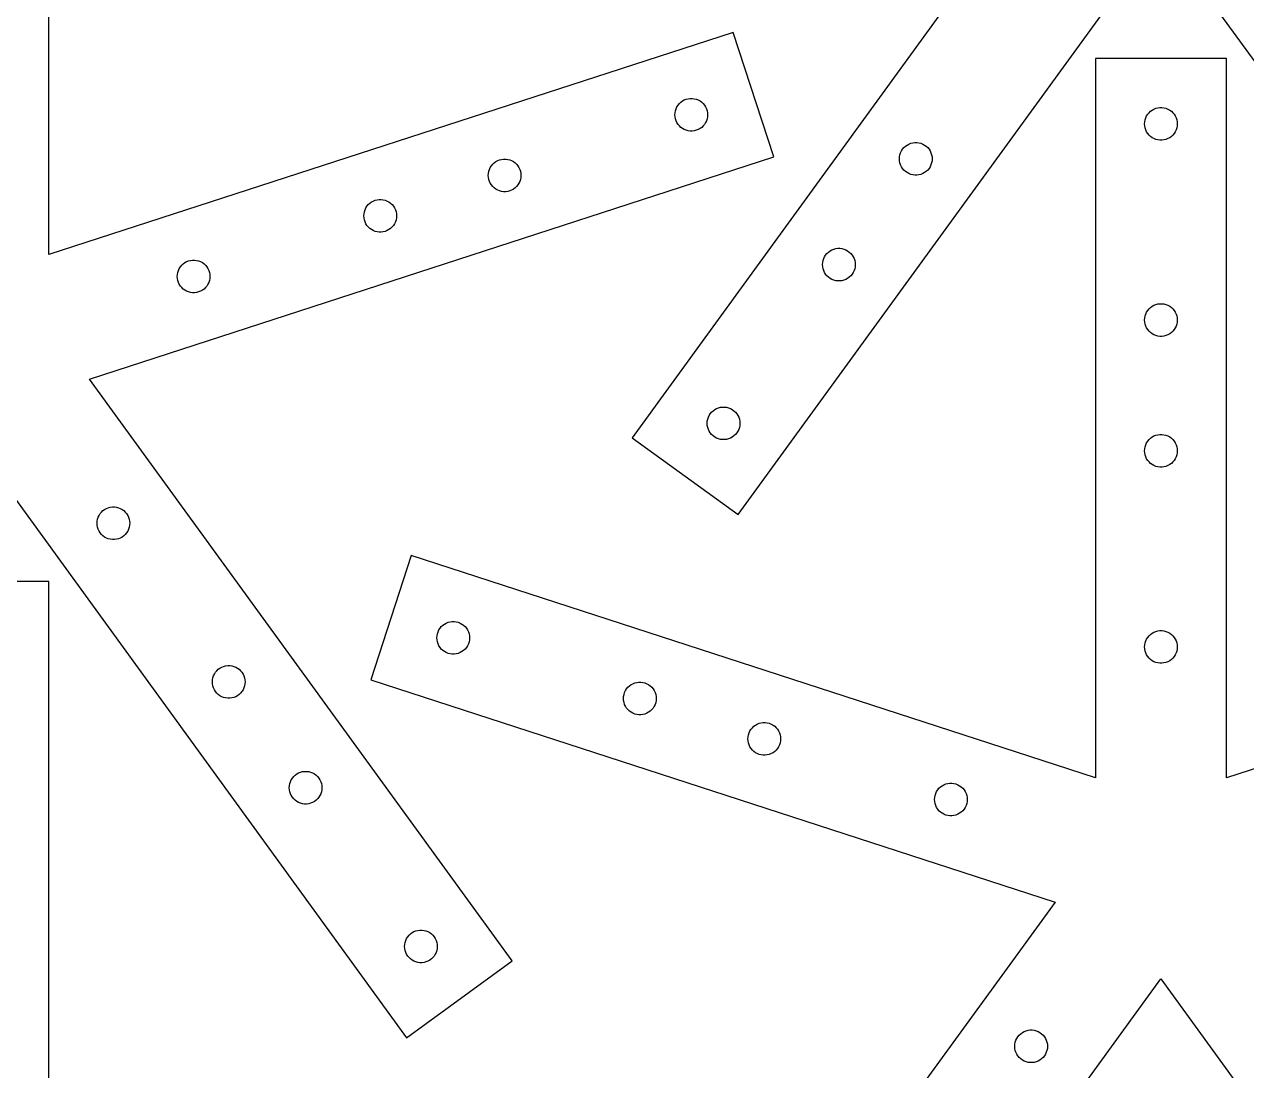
# Model space of a CAD drawing. Header units: metres. Extents: x 19 to 981, y 14 to 964.
# Drawn here: x 506.2 to 693.1, y 249 to 409 of the extents above; entities that cross this region are included whole.
import ezdxf

# ---------------------------------------------------------------- set-up
doc = ezdxf.new("R2010")
doc.units = ezdxf.units.M

msp = doc.modelspace()

# ---------------------------------------------------------------- linework, layer by layer
for p, q in [((510, 373.764), (510, 483.764)), ((663.82, 434.743), (599.163, 345.751)), ((615.344, 333.995), (680, 422.987)), ((680, 422.987), (744.656, 333.995)), ((614.616, 407.756), (510, 373.764)), ((620.797, 388.735), (614.616, 407.756)), ((690, 403.764), (670, 403.764)), ((670, 403.764), (670, 293.764)), ((690, 293.764), (690, 403.764)), ((605.871, 396.075), (606.005, 396.359)), ((606.005, 396.359), (606.173, 396.624)), ((606.173, 396.624), (606.373, 396.866)), ((606.373, 396.866), (606.602, 397.081)), ((606.602, 397.081), (606.856, 397.266)), ((606.856, 397.266), (607.131, 397.417)), ((607.131, 397.417), (607.423, 397.533)), ((607.423, 397.533), (607.727, 397.611)), ((607.727, 397.611), (608.039, 397.65)), ((608.039, 397.65), (608.353, 397.65)), ((608.353, 397.65), (608.664, 397.611)), ((608.664, 397.611), (608.968, 397.533)), ((608.968, 397.533), (609.26, 397.417)), ((609.26, 397.417), (609.535, 397.266)), ((609.535, 397.266), (609.789, 397.081)), ((609.789, 397.081), (610.018, 396.866)), ((610.018, 396.866), (610.218, 396.624)), ((610.218, 396.624), (610.387, 396.359)), ((610.387, 396.359), (610.52, 396.075)), ((678.936, 396.026), (679.227, 396.141)), ((679.227, 396.141), (679.532, 396.22)), ((679.532, 396.22), (679.843, 396.259)), ((679.843, 396.259), (680.157, 396.259)), ((680.157, 396.259), (680.468, 396.22)), ((680.468, 396.22), (680.773, 396.141)), ((680.773, 396.141), (681.064, 396.026)), ((605.696, 395.155), (605.716, 395.468)), ((605.716, 394.842), (605.696, 395.155)), ((605.716, 395.468), (605.774, 395.777)), ((605.774, 394.533), (605.716, 394.842)), ((605.774, 395.777), (605.871, 396.075)), ((605.871, 394.235), (605.774, 394.533)), ((606.005, 393.951), (605.871, 394.235)), ((610.52, 394.235), (610.387, 393.951)), ((610.52, 396.075), (610.617, 395.777)), ((610.617, 394.533), (610.52, 394.235)), ((610.617, 395.777), (610.676, 395.468)), ((610.676, 394.842), (610.617, 394.533)), ((610.676, 395.468), (610.696, 395.155)), ((610.696, 395.155), (610.676, 394.842)), ((677.52, 394.077), (677.579, 394.386)), ((677.579, 394.386), (677.676, 394.684)), ((677.676, 394.684), (677.809, 394.968)), ((677.809, 394.968), (677.977, 395.233)), ((677.977, 395.233), (678.178, 395.475)), ((678.178, 395.475), (678.406, 395.69)), ((678.406, 395.69), (678.66, 395.875)), ((678.66, 395.875), (678.936, 396.026)), ((681.064, 396.026), (681.34, 395.875)), ((681.34, 395.875), (681.594, 395.69)), ((681.594, 395.69), (681.822, 395.475)), ((681.822, 395.475), (682.023, 395.233)), ((682.023, 395.233), (682.191, 394.968)), ((682.191, 394.968), (682.324, 394.684)), ((682.324, 394.684), (682.421, 394.386)), ((682.421, 394.386), (682.48, 394.077)), ((606.173, 393.685), (606.005, 393.951)), ((606.373, 393.444), (606.173, 393.685)), ((606.602, 393.229), (606.373, 393.444)), ((606.856, 393.044), (606.602, 393.229)), ((607.131, 392.893), (606.856, 393.044)), ((607.423, 392.777), (607.131, 392.893)), ((607.727, 392.699), (607.423, 392.777)), ((608.039, 392.66), (607.727, 392.699)), ((608.353, 392.66), (608.039, 392.66)), ((608.664, 392.699), (608.353, 392.66)), ((608.968, 392.777), (608.664, 392.699)), ((609.26, 392.893), (608.968, 392.777)), ((609.535, 393.044), (609.26, 392.893)), ((609.789, 393.229), (609.535, 393.044)), ((610.018, 393.444), (609.789, 393.229)), ((610.218, 393.685), (610.018, 393.444)), ((610.387, 393.951), (610.218, 393.685)), ((677.5, 393.764), (677.52, 394.077)), ((677.52, 393.45), (677.5, 393.764)), ((677.579, 393.142), (677.52, 393.45)), ((677.676, 392.844), (677.579, 393.142)), ((677.809, 392.559), (677.676, 392.844)), ((677.977, 392.294), (677.809, 392.559)), ((682.191, 392.559), (682.023, 392.294)), ((682.324, 392.844), (682.191, 392.559)), ((682.421, 393.142), (682.324, 392.844)), ((682.48, 393.45), (682.421, 393.142)), ((682.48, 394.077), (682.5, 393.764)), ((682.5, 393.764), (682.48, 393.45)), ((640.927, 390.34), (641.181, 390.525)), ((641.181, 390.525), (641.456, 390.676)), ((641.456, 390.676), (641.748, 390.792)), ((641.748, 390.792), (642.052, 390.87)), ((642.052, 390.87), (642.364, 390.909)), ((642.364, 390.909), (642.678, 390.909)), ((642.678, 390.909), (642.989, 390.87)), ((642.989, 390.87), (643.293, 390.792)), ((643.293, 390.792), (643.585, 390.676)), ((643.585, 390.676), (643.86, 390.525)), ((643.86, 390.525), (644.114, 390.34)), ((678.178, 392.052), (677.977, 392.294)), ((678.406, 391.838), (678.178, 392.052)), ((678.66, 391.653), (678.406, 391.838)), ((678.936, 391.502), (678.66, 391.653)), ((679.227, 391.386), (678.936, 391.502)), ((679.532, 391.308), (679.227, 391.386)), ((679.843, 391.269), (679.532, 391.308)), ((680.157, 391.269), (679.843, 391.269)), ((680.468, 391.308), (680.157, 391.269)), ((680.773, 391.386), (680.468, 391.308)), ((681.064, 391.502), (680.773, 391.386)), ((681.34, 391.653), (681.064, 391.502)), ((681.594, 391.838), (681.34, 391.653)), ((681.822, 392.052), (681.594, 391.838)), ((682.023, 392.294), (681.822, 392.052)), ((516.18, 354.743), (620.797, 388.735)), ((640.021, 388.414), (640.04, 388.727)), ((640.04, 388.727), (640.099, 389.036)), ((640.099, 389.036), (640.196, 389.334)), ((640.196, 389.334), (640.33, 389.618)), ((640.33, 389.618), (640.498, 389.883)), ((640.498, 389.883), (640.698, 390.125)), ((640.698, 390.125), (640.927, 390.34)), ((644.114, 390.34), (644.343, 390.125)), ((644.343, 390.125), (644.543, 389.883)), ((644.543, 389.883), (644.711, 389.618)), ((644.711, 389.618), (644.845, 389.334)), ((644.845, 389.334), (644.942, 389.036)), ((644.942, 389.036), (645.001, 388.727)), ((645.001, 388.727), (645.021, 388.414)), ((577.243, 386.506), (577.34, 386.805)), ((577.34, 386.805), (577.473, 387.089)), ((577.473, 387.089), (577.642, 387.354)), ((577.642, 387.354), (577.842, 387.596)), ((577.842, 387.596), (578.071, 387.811)), ((578.071, 387.811), (578.325, 387.995)), ((578.325, 387.995), (578.6, 388.146)), ((578.6, 388.146), (578.892, 388.262)), ((578.892, 388.262), (579.196, 388.34)), ((579.196, 388.34), (579.507, 388.379)), ((579.507, 388.379), (579.821, 388.379)), ((579.821, 388.379), (580.133, 388.34)), ((580.133, 388.34), (580.437, 388.262)), ((580.437, 388.262), (580.729, 388.146)), ((580.729, 388.146), (581.004, 387.995)), ((581.004, 387.995), (581.258, 387.811)), ((581.258, 387.811), (581.487, 387.596)), ((581.487, 387.596), (581.687, 387.354)), ((581.687, 387.354), (581.855, 387.089)), ((581.855, 387.089), (581.989, 386.805)), ((581.989, 386.805), (582.086, 386.506)), ((640.04, 388.101), (640.021, 388.414)), ((640.099, 387.792), (640.04, 388.101)), ((640.196, 387.494), (640.099, 387.792)), ((640.33, 387.21), (640.196, 387.494)), ((640.498, 386.945), (640.33, 387.21)), ((640.698, 386.703), (640.498, 386.945)), ((644.543, 386.945), (644.343, 386.703)), ((644.711, 387.21), (644.543, 386.945)), ((644.845, 387.494), (644.711, 387.21)), ((644.942, 387.792), (644.845, 387.494)), ((645.001, 388.101), (644.942, 387.792)), ((645.021, 388.414), (645.001, 388.101)), ((577.164, 385.884), (577.184, 386.198)), ((577.184, 385.571), (577.164, 385.884)), ((577.184, 386.198), (577.243, 386.506)), ((577.243, 385.263), (577.184, 385.571)), ((577.34, 384.964), (577.243, 385.263)), ((577.473, 384.68), (577.34, 384.964)), ((581.989, 384.964), (581.855, 384.68)), ((582.086, 385.263), (581.989, 384.964)), ((582.086, 386.506), (582.144, 386.198)), ((582.144, 385.571), (582.086, 385.263)), ((582.144, 386.198), (582.164, 385.884)), ((582.164, 385.884), (582.144, 385.571)), ((640.927, 386.488), (640.698, 386.703)), ((641.181, 386.303), (640.927, 386.488)), ((641.456, 386.152), (641.181, 386.303)), ((641.748, 386.036), (641.456, 386.152)), ((642.052, 385.958), (641.748, 386.036)), ((642.364, 385.919), (642.052, 385.958)), ((642.678, 385.919), (642.364, 385.919)), ((642.989, 385.958), (642.678, 385.919)), ((643.293, 386.036), (642.989, 385.958)), ((643.585, 386.152), (643.293, 386.036)), ((643.86, 386.303), (643.585, 386.152)), ((644.114, 386.488), (643.86, 386.303)), ((644.343, 386.703), (644.114, 386.488)), ((577.642, 384.415), (577.473, 384.68)), ((577.842, 384.173), (577.642, 384.415)), ((578.071, 383.958), (577.842, 384.173)), ((578.325, 383.774), (578.071, 383.958)), ((578.6, 383.622), (578.325, 383.774)), ((578.892, 383.507), (578.6, 383.622)), ((579.196, 383.429), (578.892, 383.507)), ((579.507, 383.389), (579.196, 383.429)), ((579.821, 383.389), (579.507, 383.389)), ((580.133, 383.429), (579.821, 383.389)), ((580.437, 383.507), (580.133, 383.429)), ((580.729, 383.622), (580.437, 383.507)), ((581.004, 383.774), (580.729, 383.622)), ((581.258, 383.958), (581.004, 383.774)), ((581.487, 384.173), (581.258, 383.958)), ((581.687, 384.415), (581.487, 384.173)), ((581.855, 384.68), (581.687, 384.415)), ((558.452, 380.908), (558.62, 381.174)), ((558.62, 381.174), (558.821, 381.415)), ((558.821, 381.415), (559.049, 381.63)), ((559.049, 381.63), (559.303, 381.815)), ((559.303, 381.815), (559.579, 381.966)), ((559.579, 381.966), (559.87, 382.082)), ((559.87, 382.082), (560.175, 382.16)), ((560.175, 382.16), (560.486, 382.199)), ((560.486, 382.199), (560.8, 382.199)), ((560.8, 382.199), (561.111, 382.16)), ((561.111, 382.16), (561.416, 382.082)), ((561.416, 382.082), (561.707, 381.966)), ((561.707, 381.966), (561.983, 381.815)), ((561.983, 381.815), (562.237, 381.63)), ((562.237, 381.63), (562.465, 381.415)), ((562.465, 381.415), (562.666, 381.174)), ((562.666, 381.174), (562.834, 380.908)), ((558.143, 379.704), (558.163, 380.017)), ((558.163, 379.391), (558.143, 379.704)), ((558.163, 380.017), (558.222, 380.326)), ((558.222, 379.082), (558.163, 379.391)), ((558.222, 380.326), (558.319, 380.624)), ((558.319, 380.624), (558.452, 380.908)), ((562.834, 380.908), (562.967, 380.624)), ((562.967, 380.624), (563.064, 380.326)), ((563.064, 380.326), (563.123, 380.017)), ((563.123, 379.391), (563.064, 379.082)), ((563.123, 380.017), (563.143, 379.704)), ((563.143, 379.704), (563.123, 379.391)), ((558.319, 378.784), (558.222, 379.082)), ((558.452, 378.5), (558.319, 378.784)), ((558.62, 378.235), (558.452, 378.5)), ((558.821, 377.993), (558.62, 378.235)), ((559.049, 377.778), (558.821, 377.993)), ((559.303, 377.593), (559.049, 377.778)), ((559.579, 377.442), (559.303, 377.593)), ((559.87, 377.326), (559.579, 377.442)), ((561.707, 377.442), (561.416, 377.326)), ((561.983, 377.593), (561.707, 377.442)), ((562.237, 377.778), (561.983, 377.593)), ((562.465, 377.993), (562.237, 377.778)), ((562.666, 378.235), (562.465, 377.993)), ((562.834, 378.5), (562.666, 378.235)), ((562.967, 378.784), (562.834, 378.5)), ((563.064, 379.082), (562.967, 378.784)), ((560.175, 377.248), (559.87, 377.326)), ((560.486, 377.209), (560.175, 377.248)), ((560.8, 377.209), (560.486, 377.209)), ((561.111, 377.248), (560.8, 377.209)), ((561.416, 377.326), (561.111, 377.248)), ((628.574, 373.438), (628.742, 373.703)), ((628.742, 373.703), (628.942, 373.945)), ((628.942, 373.945), (629.171, 374.16)), ((629.171, 374.16), (629.425, 374.344)), ((629.425, 374.344), (629.7, 374.496)), ((629.7, 374.496), (629.992, 374.611)), ((629.992, 374.611), (630.296, 374.689)), ((630.296, 374.689), (630.608, 374.729)), ((630.608, 374.729), (630.922, 374.729)), ((630.922, 374.729), (631.233, 374.689)), ((631.233, 374.689), (631.537, 374.611)), ((631.537, 374.611), (631.829, 374.496)), ((631.829, 374.496), (632.104, 374.344)), ((632.104, 374.344), (632.358, 374.16)), ((632.358, 374.16), (632.587, 373.945)), ((632.587, 373.945), (632.787, 373.703)), ((632.787, 373.703), (632.956, 373.438)), ((529.921, 371.638), (530.089, 371.903)), ((530.089, 371.903), (530.289, 372.145)), ((530.289, 372.145), (530.518, 372.36)), ((530.518, 372.36), (530.772, 372.544)), ((530.772, 372.544), (531.047, 372.696)), ((531.047, 372.696), (531.339, 372.811)), ((531.339, 372.811), (531.643, 372.889)), ((531.643, 372.889), (531.954, 372.929)), ((531.954, 372.929), (532.268, 372.929)), ((532.268, 372.929), (532.58, 372.889)), ((532.58, 372.889), (532.884, 372.811)), ((532.884, 372.811), (533.176, 372.696)), ((533.176, 372.696), (533.451, 372.544)), ((533.451, 372.544), (533.705, 372.36)), ((533.705, 372.36), (533.934, 372.145)), ((533.934, 372.145), (534.134, 371.903)), ((534.134, 371.903), (534.302, 371.638)), ((628.265, 372.234), (628.285, 372.547)), ((628.285, 371.92), (628.265, 372.234)), ((628.285, 372.547), (628.343, 372.855)), ((628.343, 371.612), (628.285, 371.92)), ((628.343, 372.855), (628.44, 373.154)), ((628.44, 373.154), (628.574, 373.438)), ((632.956, 373.438), (633.089, 373.154)), ((633.089, 373.154), (633.186, 372.855)), ((633.186, 372.855), (633.245, 372.547)), ((633.245, 371.92), (633.186, 371.612)), ((633.245, 372.547), (633.265, 372.234)), ((633.265, 372.234), (633.245, 371.92)), ((529.611, 370.434), (529.631, 370.747)), ((529.631, 370.12), (529.611, 370.434)), ((529.631, 370.747), (529.69, 371.055)), ((529.69, 369.812), (529.631, 370.12)), ((529.69, 371.055), (529.787, 371.354)), ((529.787, 371.354), (529.921, 371.638)), ((534.302, 371.638), (534.436, 371.354)), ((534.436, 371.354), (534.533, 371.055)), ((534.533, 371.055), (534.592, 370.747)), ((534.592, 370.12), (534.533, 369.812)), ((534.592, 370.747), (534.611, 370.434)), ((534.611, 370.434), (534.592, 370.12)), ((628.44, 371.313), (628.343, 371.612)), ((628.574, 371.029), (628.44, 371.313)), ((628.742, 370.764), (628.574, 371.029)), ((628.942, 370.522), (628.742, 370.764)), ((629.171, 370.307), (628.942, 370.522)), ((629.425, 370.123), (629.171, 370.307)), ((629.7, 369.972), (629.425, 370.123)), ((629.992, 369.856), (629.7, 369.972)), ((631.829, 369.972), (631.537, 369.856)), ((632.104, 370.123), (631.829, 369.972)), ((632.358, 370.307), (632.104, 370.123)), ((632.587, 370.522), (632.358, 370.307)), ((632.787, 370.764), (632.587, 370.522)), ((632.956, 371.029), (632.787, 370.764)), ((633.089, 371.313), (632.956, 371.029)), ((633.186, 371.612), (633.089, 371.313)), ((529.787, 369.513), (529.69, 369.812)), ((529.921, 369.229), (529.787, 369.513)), ((530.089, 368.964), (529.921, 369.229)), ((530.289, 368.722), (530.089, 368.964)), ((530.518, 368.507), (530.289, 368.722)), ((530.772, 368.323), (530.518, 368.507)), ((531.047, 368.172), (530.772, 368.323)), ((531.339, 368.056), (531.047, 368.172)), ((533.176, 368.172), (532.884, 368.056)), ((533.451, 368.323), (533.176, 368.172)), ((533.705, 368.507), (533.451, 368.323)), ((533.934, 368.722), (533.705, 368.507)), ((534.134, 368.964), (533.934, 368.722)), ((534.302, 369.229), (534.134, 368.964)), ((534.436, 369.513), (534.302, 369.229)), ((534.533, 369.812), (534.436, 369.513)), ((630.296, 369.778), (629.992, 369.856)), ((630.608, 369.739), (630.296, 369.778)), ((630.922, 369.739), (630.608, 369.739)), ((631.233, 369.778), (630.922, 369.739)), ((631.537, 369.856), (631.233, 369.778)), ((531.643, 367.978), (531.339, 368.056)), ((531.954, 367.939), (531.643, 367.978)), ((532.268, 367.939), (531.954, 367.939)), ((532.58, 367.978), (532.268, 367.939)), ((532.884, 368.056), (532.58, 367.978)), ((679.227, 366.141), (679.532, 366.22)), ((679.532, 366.22), (679.843, 366.259)), ((679.843, 366.259), (680.157, 366.259)), ((680.157, 366.259), (680.468, 366.22)), ((680.468, 366.22), (680.773, 366.141)), ((677.52, 364.077), (677.579, 364.386)), ((677.579, 364.386), (677.676, 364.684)), ((677.676, 364.684), (677.809, 364.968)), ((677.809, 364.968), (677.977, 365.233)), ((677.977, 365.233), (678.178, 365.475)), ((678.178, 365.475), (678.406, 365.69)), ((678.406, 365.69), (678.66, 365.875)), ((678.66, 365.875), (678.936, 366.026)), ((678.936, 366.026), (679.227, 366.141)), ((680.773, 366.141), (681.064, 366.026)), ((681.064, 366.026), (681.34, 365.875)), ((681.34, 365.875), (681.594, 365.69)), ((681.594, 365.69), (681.822, 365.475)), ((681.822, 365.475), (682.023, 365.233)), ((682.023, 365.233), (682.191, 364.968)), ((682.191, 364.968), (682.324, 364.684)), ((682.324, 364.684), (682.421, 364.386)), ((682.421, 364.386), (682.48, 364.077)), ((677.5, 363.764), (677.52, 364.077)), ((677.52, 363.45), (677.5, 363.764)), ((677.579, 363.142), (677.52, 363.45)), ((677.676, 362.844), (677.579, 363.142)), ((677.809, 362.559), (677.676, 362.844)), ((677.977, 362.294), (677.809, 362.559)), ((682.191, 362.559), (682.023, 362.294)), ((682.324, 362.844), (682.191, 362.559)), ((682.421, 363.142), (682.324, 362.844)), ((682.48, 363.45), (682.421, 363.142)), ((682.48, 364.077), (682.5, 363.764)), ((682.5, 363.764), (682.48, 363.45)), ((678.178, 362.052), (677.977, 362.294)), ((678.406, 361.838), (678.178, 362.052)), ((678.66, 361.653), (678.406, 361.838)), ((678.936, 361.502), (678.66, 361.653)), ((679.227, 361.386), (678.936, 361.502)), ((679.532, 361.308), (679.227, 361.386)), ((679.843, 361.269), (679.532, 361.308)), ((680.157, 361.269), (679.843, 361.269)), ((680.468, 361.308), (680.157, 361.269)), ((680.773, 361.386), (680.468, 361.308)), ((681.064, 361.502), (680.773, 361.386)), ((681.34, 361.653), (681.064, 361.502)), ((681.594, 361.838), (681.34, 361.653)), ((681.822, 362.052), (681.594, 361.838)), ((682.023, 362.294), (681.822, 362.052)), ((580.837, 265.751), (516.18, 354.743)), ((610.941, 349.168), (611.109, 349.433)), ((611.109, 349.433), (611.309, 349.675)), ((611.309, 349.675), (611.538, 349.889)), ((611.538, 349.889), (611.792, 350.074)), ((611.792, 350.074), (612.067, 350.225)), ((612.067, 350.225), (612.359, 350.341)), ((612.359, 350.341), (612.663, 350.419)), ((612.663, 350.419), (612.974, 350.458)), ((612.974, 350.458), (613.288, 350.458)), ((613.288, 350.458), (613.6, 350.419)), ((613.6, 350.419), (613.904, 350.341)), ((613.904, 350.341), (614.196, 350.225)), ((614.196, 350.225), (614.471, 350.074)), ((614.471, 350.074), (614.725, 349.889)), ((614.725, 349.889), (614.954, 349.675)), ((614.954, 349.675), (615.154, 349.433)), ((615.154, 349.433), (615.322, 349.168)), ((610.631, 347.963), (610.651, 348.276)), ((610.651, 347.65), (610.631, 347.963)), ((610.651, 348.276), (610.71, 348.585)), ((610.71, 347.341), (610.651, 347.65)), ((610.71, 348.585), (610.807, 348.883)), ((610.807, 348.883), (610.941, 349.168)), ((615.322, 349.168), (615.456, 348.883)), ((615.456, 348.883), (615.553, 348.585)), ((615.553, 348.585), (615.612, 348.276)), ((615.612, 347.65), (615.553, 347.341)), ((615.612, 348.276), (615.631, 347.963)), ((615.631, 347.963), (615.612, 347.65)), ((599.163, 345.751), (615.344, 333.995)), ((610.807, 347.043), (610.71, 347.341)), ((610.941, 346.759), (610.807, 347.043)), ((611.109, 346.494), (610.941, 346.759)), ((611.309, 346.252), (611.109, 346.494)), ((611.538, 346.037), (611.309, 346.252)), ((611.792, 345.852), (611.538, 346.037)), ((612.067, 345.701), (611.792, 345.852)), ((612.359, 345.586), (612.067, 345.701)), ((614.196, 345.701), (613.904, 345.586)), ((614.471, 345.852), (614.196, 345.701)), ((614.725, 346.037), (614.471, 345.852)), ((614.954, 346.252), (614.725, 346.037)), ((615.154, 346.494), (614.954, 346.252)), ((615.322, 346.759), (615.154, 346.494)), ((615.456, 347.043), (615.322, 346.759)), ((615.553, 347.341), (615.456, 347.043)), ((678.178, 345.475), (678.406, 345.69)), ((678.406, 345.69), (678.66, 345.875)), ((678.66, 345.875), (678.936, 346.026)), ((678.936, 346.026), (679.227, 346.141)), ((679.227, 346.141), (679.532, 346.22)), ((679.532, 346.22), (679.843, 346.259)), ((679.843, 346.259), (680.157, 346.259)), ((680.157, 346.259), (680.468, 346.22)), ((680.468, 346.22), (680.773, 346.141)), ((680.773, 346.141), (681.064, 346.026)), ((681.064, 346.026), (681.34, 345.875)), ((681.34, 345.875), (681.594, 345.69)), ((681.594, 345.69), (681.822, 345.475)), ((612.663, 345.507), (612.359, 345.586)), ((612.974, 345.468), (612.663, 345.507)), ((613.288, 345.468), (612.974, 345.468)), ((613.6, 345.507), (613.288, 345.468)), ((613.904, 345.586), (613.6, 345.507)), ((677.5, 343.764), (677.52, 344.077)), ((677.52, 344.077), (677.579, 344.386)), ((677.579, 344.386), (677.676, 344.684)), ((677.676, 344.684), (677.809, 344.968)), ((677.809, 344.968), (677.977, 345.233)), ((677.977, 345.233), (678.178, 345.475)), ((681.822, 345.475), (682.023, 345.233)), ((682.023, 345.233), (682.191, 344.968)), ((682.191, 344.968), (682.324, 344.684)), ((682.324, 344.684), (682.421, 344.386)), ((682.421, 344.386), (682.48, 344.077)), ((682.48, 344.077), (682.5, 343.764)), ((500, 342.987), (564.656, 253.995)), ((677.52, 343.45), (677.5, 343.764)), ((677.579, 343.142), (677.52, 343.45)), ((677.676, 342.844), (677.579, 343.142)), ((677.809, 342.559), (677.676, 342.844)), ((677.977, 342.294), (677.809, 342.559)), ((678.178, 342.052), (677.977, 342.294)), ((678.406, 341.838), (678.178, 342.052)), ((681.822, 342.052), (681.594, 341.838)), ((682.023, 342.294), (681.822, 342.052)), ((682.191, 342.559), (682.023, 342.294)), ((682.324, 342.844), (682.191, 342.559)), ((682.421, 343.142), (682.324, 342.844)), ((682.48, 343.45), (682.421, 343.142)), ((682.5, 343.764), (682.48, 343.45)), ((678.66, 341.653), (678.406, 341.838)), ((678.936, 341.502), (678.66, 341.653)), ((679.227, 341.386), (678.936, 341.502)), ((679.532, 341.308), (679.227, 341.386)), ((679.843, 341.269), (679.532, 341.308)), ((680.157, 341.269), (679.843, 341.269)), ((680.468, 341.308), (680.157, 341.269)), ((680.773, 341.386), (680.468, 341.308)), ((681.064, 341.502), (680.773, 341.386)), ((681.34, 341.653), (681.064, 341.502)), ((681.594, 341.838), (681.34, 341.653)), ((518.023, 334.396), (518.252, 334.611)), ((518.252, 334.611), (518.506, 334.795)), ((518.506, 334.795), (518.781, 334.947)), ((518.781, 334.947), (519.073, 335.062)), ((519.073, 335.062), (519.377, 335.14)), ((519.377, 335.14), (519.689, 335.18)), ((519.689, 335.18), (520.003, 335.18)), ((520.003, 335.18), (520.314, 335.14)), ((520.314, 335.14), (520.618, 335.062)), ((520.618, 335.062), (520.91, 334.947)), ((520.91, 334.947), (521.185, 334.795)), ((521.185, 334.795), (521.439, 334.611)), ((521.439, 334.611), (521.668, 334.396)), ((517.346, 332.685), (517.366, 332.998)), ((517.366, 332.371), (517.346, 332.685)), ((517.366, 332.998), (517.424, 333.306)), ((517.424, 333.306), (517.521, 333.605)), ((517.521, 333.605), (517.655, 333.889)), ((517.655, 333.889), (517.823, 334.154)), ((517.823, 334.154), (518.023, 334.396)), ((521.668, 334.396), (521.868, 334.154)), ((521.868, 334.154), (522.037, 333.889)), ((522.037, 333.889), (522.17, 333.605)), ((522.17, 333.605), (522.267, 333.306)), ((522.267, 333.306), (522.326, 332.998)), ((522.326, 332.998), (522.346, 332.685)), ((522.346, 332.685), (522.326, 332.371)), ((517.424, 332.063), (517.366, 332.371)), ((517.521, 331.764), (517.424, 332.063)), ((517.655, 331.48), (517.521, 331.764)), ((517.823, 331.215), (517.655, 331.48)), ((518.023, 330.973), (517.823, 331.215)), ((518.252, 330.758), (518.023, 330.973)), ((518.506, 330.574), (518.252, 330.758)), ((521.439, 330.758), (521.185, 330.574)), ((521.668, 330.973), (521.439, 330.758)), ((521.868, 331.215), (521.668, 330.973)), ((522.037, 331.48), (521.868, 331.215)), ((522.17, 331.764), (522.037, 331.48)), ((522.267, 332.063), (522.17, 331.764)), ((522.326, 332.371), (522.267, 332.063)), ((518.781, 330.422), (518.506, 330.574)), ((519.073, 330.307), (518.781, 330.422)), ((519.377, 330.229), (519.073, 330.307)), ((519.689, 330.189), (519.377, 330.229)), ((520.003, 330.189), (519.689, 330.189)), ((520.314, 330.229), (520.003, 330.189)), ((520.618, 330.307), (520.314, 330.229)), ((520.91, 330.422), (520.618, 330.307)), ((521.185, 330.574), (520.91, 330.422)), ((565.384, 327.756), (559.203, 308.735)), ((670, 293.764), (565.384, 327.756)), ((794.616, 327.756), (690, 293.764)), ((510, 323.764), (490, 323.764)), ((510, 213.764), (510, 323.764)), ((571.336, 317.611), (571.647, 317.65)), ((571.647, 317.65), (571.961, 317.65)), ((571.961, 317.65), (572.273, 317.611)), ((569.324, 315.468), (569.383, 315.777)), ((569.383, 315.777), (569.48, 316.075)), ((569.48, 316.075), (569.613, 316.359)), ((569.613, 316.359), (569.782, 316.624)), ((569.782, 316.624), (569.982, 316.866)), ((569.982, 316.866), (570.211, 317.081)), ((570.211, 317.081), (570.465, 317.266)), ((570.465, 317.266), (570.74, 317.417)), ((570.74, 317.417), (571.032, 317.533)), ((571.032, 317.533), (571.336, 317.611)), ((572.273, 317.611), (572.577, 317.533)), ((572.577, 317.533), (572.869, 317.417)), ((572.869, 317.417), (573.144, 317.266)), ((573.144, 317.266), (573.398, 317.081)), ((573.398, 317.081), (573.627, 316.866)), ((573.627, 316.866), (573.827, 316.624)), ((573.827, 316.624), (573.995, 316.359)), ((573.995, 316.359), (574.129, 316.075)), ((574.129, 316.075), (574.226, 315.777)), ((574.226, 315.777), (574.284, 315.468)), ((678.406, 315.69), (678.66, 315.875)), ((678.66, 315.875), (678.936, 316.026)), ((678.936, 316.026), (679.227, 316.141)), ((679.227, 316.141), (679.532, 316.22)), ((679.532, 316.22), (679.843, 316.259)), ((679.843, 316.259), (680.157, 316.259)), ((680.157, 316.259), (680.468, 316.22)), ((680.468, 316.22), (680.773, 316.141)), ((680.773, 316.141), (681.064, 316.026)), ((681.064, 316.026), (681.34, 315.875)), ((681.34, 315.875), (681.594, 315.69)), ((569.304, 315.155), (569.324, 315.468)), ((569.324, 314.842), (569.304, 315.155)), ((569.383, 314.533), (569.324, 314.842)), ((569.48, 314.235), (569.383, 314.533)), ((569.613, 313.951), (569.48, 314.235)), ((569.782, 313.685), (569.613, 313.951)), ((573.995, 313.951), (573.827, 313.685)), ((574.129, 314.235), (573.995, 313.951)), ((574.226, 314.533), (574.129, 314.235)), ((574.284, 314.842), (574.226, 314.533)), ((574.284, 315.468), (574.304, 315.155)), ((574.304, 315.155), (574.284, 314.842)), ((677.5, 313.764), (677.52, 314.077)), ((677.52, 314.077), (677.579, 314.386)), ((677.579, 314.386), (677.676, 314.684)), ((677.676, 314.684), (677.809, 314.968)), ((677.809, 314.968), (677.977, 315.233)), ((677.977, 315.233), (678.178, 315.475)), ((678.178, 315.475), (678.406, 315.69)), ((681.594, 315.69), (681.822, 315.475)), ((681.822, 315.475), (682.023, 315.233)), ((682.023, 315.233), (682.191, 314.968)), ((682.191, 314.968), (682.324, 314.684)), ((682.324, 314.684), (682.421, 314.386)), ((682.421, 314.386), (682.48, 314.077)), ((682.48, 314.077), (682.5, 313.764)), ((569.982, 313.444), (569.782, 313.685)), ((570.211, 313.229), (569.982, 313.444)), ((570.465, 313.044), (570.211, 313.229)), ((570.74, 312.893), (570.465, 313.044)), ((571.032, 312.777), (570.74, 312.893)), ((571.336, 312.699), (571.032, 312.777)), ((571.647, 312.66), (571.336, 312.699)), ((571.961, 312.66), (571.647, 312.66)), ((572.273, 312.699), (571.961, 312.66)), ((572.577, 312.777), (572.273, 312.699)), ((572.869, 312.893), (572.577, 312.777)), ((573.144, 313.044), (572.869, 312.893)), ((573.398, 313.229), (573.144, 313.044)), ((573.627, 313.444), (573.398, 313.229)), ((573.827, 313.685), (573.627, 313.444)), ((677.52, 313.45), (677.5, 313.764)), ((677.579, 313.142), (677.52, 313.45)), ((677.676, 312.844), (677.579, 313.142)), ((677.809, 312.559), (677.676, 312.844)), ((677.977, 312.294), (677.809, 312.559)), ((678.178, 312.052), (677.977, 312.294)), ((678.406, 311.838), (678.178, 312.052)), ((681.822, 312.052), (681.594, 311.838)), ((682.023, 312.294), (681.822, 312.052)), ((682.191, 312.559), (682.023, 312.294)), ((682.324, 312.844), (682.191, 312.559)), ((682.421, 313.142), (682.324, 312.844)), ((682.48, 313.45), (682.421, 313.142)), ((682.5, 313.764), (682.48, 313.45)), ((535.657, 310.125), (535.886, 310.34)), ((535.886, 310.34), (536.14, 310.525)), ((536.14, 310.525), (536.415, 310.676)), ((536.415, 310.676), (536.707, 310.792)), ((536.707, 310.792), (537.011, 310.87)), ((537.011, 310.87), (537.322, 310.909)), ((537.322, 310.909), (537.636, 310.909)), ((537.636, 310.909), (537.948, 310.87)), ((537.948, 310.87), (538.252, 310.792)), ((538.252, 310.792), (538.544, 310.676)), ((538.544, 310.676), (538.819, 310.525)), ((538.819, 310.525), (539.073, 310.34)), ((539.073, 310.34), (539.302, 310.125)), ((678.66, 311.653), (678.406, 311.838)), ((678.936, 311.502), (678.66, 311.653)), ((679.227, 311.386), (678.936, 311.502)), ((679.532, 311.308), (679.227, 311.386)), ((679.843, 311.269), (679.532, 311.308)), ((680.157, 311.269), (679.843, 311.269)), ((680.468, 311.308), (680.157, 311.269)), ((680.773, 311.386), (680.468, 311.308)), ((681.064, 311.502), (680.773, 311.386)), ((681.34, 311.653), (681.064, 311.502)), ((681.594, 311.838), (681.34, 311.653)), ((534.979, 308.414), (534.999, 308.727)), ((534.999, 308.101), (534.979, 308.414)), ((534.999, 308.727), (535.058, 309.036)), ((535.058, 309.036), (535.155, 309.334)), ((535.155, 309.334), (535.289, 309.618)), ((535.289, 309.618), (535.457, 309.883)), ((535.457, 309.883), (535.657, 310.125)), ((539.302, 310.125), (539.502, 309.883)), ((539.502, 309.883), (539.67, 309.618)), ((539.67, 309.618), (539.804, 309.334)), ((539.804, 309.334), (539.901, 309.036)), ((539.901, 309.036), (539.96, 308.727)), ((539.96, 308.727), (539.979, 308.414)), ((539.979, 308.414), (539.96, 308.101)), ((559.203, 308.735), (663.82, 274.743)), ((599.563, 308.262), (599.867, 308.34)), ((599.867, 308.34), (600.179, 308.379)), ((600.179, 308.379), (600.493, 308.379)), ((600.493, 308.379), (600.804, 308.34)), ((600.804, 308.34), (601.108, 308.262)), ((535.058, 307.792), (534.999, 308.101)), ((535.155, 307.494), (535.058, 307.792)), ((535.289, 307.21), (535.155, 307.494)), ((535.457, 306.945), (535.289, 307.21)), ((535.657, 306.703), (535.457, 306.945)), ((535.886, 306.488), (535.657, 306.703)), ((536.14, 306.303), (535.886, 306.488)), ((539.073, 306.488), (538.819, 306.303)), ((539.302, 306.703), (539.073, 306.488)), ((539.502, 306.945), (539.302, 306.703)), ((539.67, 307.21), (539.502, 306.945)), ((539.804, 307.494), (539.67, 307.21)), ((539.901, 307.792), (539.804, 307.494)), ((539.96, 308.101), (539.901, 307.792)), ((597.856, 306.198), (597.914, 306.506)), ((597.914, 306.506), (598.011, 306.805)), ((598.011, 306.805), (598.145, 307.089)), ((598.145, 307.089), (598.313, 307.354)), ((598.313, 307.354), (598.513, 307.596)), ((598.513, 307.596), (598.742, 307.811)), ((598.742, 307.811), (598.996, 307.995)), ((598.996, 307.995), (599.271, 308.146)), ((599.271, 308.146), (599.563, 308.262)), ((601.108, 308.262), (601.4, 308.146)), ((601.4, 308.146), (601.675, 307.995)), ((601.675, 307.995), (601.929, 307.811)), ((601.929, 307.811), (602.158, 307.596)), ((602.158, 307.596), (602.358, 307.354)), ((602.358, 307.354), (602.527, 307.089)), ((602.527, 307.089), (602.66, 306.805)), ((602.66, 306.805), (602.757, 306.506)), ((602.757, 306.506), (602.816, 306.198)), ((536.415, 306.152), (536.14, 306.303)), ((536.707, 306.036), (536.415, 306.152)), ((537.011, 305.958), (536.707, 306.036)), ((537.322, 305.919), (537.011, 305.958)), ((537.636, 305.919), (537.322, 305.919)), ((537.948, 305.958), (537.636, 305.919)), ((538.252, 306.036), (537.948, 305.958)), ((538.544, 306.152), (538.252, 306.036)), ((538.819, 306.303), (538.544, 306.152)), ((597.836, 305.884), (597.856, 306.198)), ((597.856, 305.571), (597.836, 305.884)), ((597.914, 305.263), (597.856, 305.571)), ((598.011, 304.964), (597.914, 305.263)), ((598.145, 304.68), (598.011, 304.964)), ((598.313, 304.415), (598.145, 304.68)), ((602.527, 304.68), (602.358, 304.415)), ((602.66, 304.964), (602.527, 304.68)), ((602.757, 305.263), (602.66, 304.964)), ((602.816, 305.571), (602.757, 305.263)), ((602.816, 306.198), (602.836, 305.884)), ((602.836, 305.884), (602.816, 305.571)), ((598.513, 304.173), (598.313, 304.415)), ((598.742, 303.958), (598.513, 304.173)), ((598.996, 303.774), (598.742, 303.958)), ((599.271, 303.622), (598.996, 303.774)), ((599.563, 303.507), (599.271, 303.622)), ((599.867, 303.429), (599.563, 303.507)), ((600.179, 303.389), (599.867, 303.429)), ((600.493, 303.389), (600.179, 303.389)), ((600.804, 303.429), (600.493, 303.389)), ((601.108, 303.507), (600.804, 303.429)), ((601.4, 303.622), (601.108, 303.507)), ((601.675, 303.774), (601.4, 303.622)), ((601.929, 303.958), (601.675, 303.774)), ((602.158, 304.173), (601.929, 303.958)), ((602.358, 304.415), (602.158, 304.173)), ((617.033, 300.624), (617.166, 300.908)), ((617.166, 300.908), (617.334, 301.174)), ((617.334, 301.174), (617.535, 301.415)), ((617.535, 301.415), (617.763, 301.63)), ((617.763, 301.63), (618.017, 301.815)), ((618.017, 301.815), (618.293, 301.966)), ((618.293, 301.966), (618.584, 302.082)), ((618.584, 302.082), (618.889, 302.16)), ((618.889, 302.16), (619.2, 302.199)), ((619.2, 302.199), (619.514, 302.199)), ((619.514, 302.199), (619.825, 302.16)), ((619.825, 302.16), (620.13, 302.082)), ((620.13, 302.082), (620.421, 301.966)), ((620.421, 301.966), (620.697, 301.815)), ((620.697, 301.815), (620.951, 301.63)), ((620.951, 301.63), (621.179, 301.415)), ((621.179, 301.415), (621.38, 301.174)), ((621.38, 301.174), (621.548, 300.908)), ((621.548, 300.908), (621.681, 300.624)), ((616.857, 299.704), (616.877, 300.017)), ((616.877, 299.391), (616.857, 299.704)), ((616.877, 300.017), (616.936, 300.326)), ((616.936, 299.082), (616.877, 299.391)), ((616.936, 300.326), (617.033, 300.624)), ((617.033, 298.784), (616.936, 299.082)), ((621.681, 300.624), (621.778, 300.326)), ((621.778, 299.082), (621.681, 298.784)), ((621.778, 300.326), (621.837, 300.017)), ((621.837, 299.391), (621.778, 299.082)), ((621.837, 300.017), (621.857, 299.704)), ((621.857, 299.704), (621.837, 299.391)), ((617.166, 298.5), (617.033, 298.784)), ((617.334, 298.235), (617.166, 298.5)), ((617.535, 297.993), (617.334, 298.235)), ((617.763, 297.778), (617.535, 297.993)), ((618.017, 297.593), (617.763, 297.778)), ((618.293, 297.442), (618.017, 297.593)), ((618.584, 297.326), (618.293, 297.442)), ((618.889, 297.248), (618.584, 297.326)), ((619.2, 297.209), (618.889, 297.248)), ((619.514, 297.209), (619.2, 297.209)), ((619.825, 297.248), (619.514, 297.209)), ((620.13, 297.326), (619.825, 297.248)), ((620.421, 297.442), (620.13, 297.326)), ((620.697, 297.593), (620.421, 297.442)), ((620.951, 297.778), (620.697, 297.593)), ((621.179, 297.993), (620.951, 297.778)), ((621.38, 298.235), (621.179, 297.993)), ((621.548, 298.5), (621.38, 298.235)), ((621.681, 298.784), (621.548, 298.5)), ((546.911, 293.154), (547.044, 293.438)), ((547.044, 293.438), (547.213, 293.703)), ((547.213, 293.703), (547.413, 293.945)), ((547.413, 293.945), (547.642, 294.16)), ((547.642, 294.16), (547.896, 294.344)), ((547.896, 294.344), (548.171, 294.496)), ((548.171, 294.496), (548.463, 294.611)), ((548.463, 294.611), (548.767, 294.689)), ((548.767, 294.689), (549.078, 294.729)), ((549.078, 294.729), (549.392, 294.729)), ((549.392, 294.729), (549.704, 294.689)), ((549.704, 294.689), (550.008, 294.611)), ((550.008, 294.611), (550.3, 294.496)), ((550.3, 294.496), (550.575, 294.344)), ((550.575, 294.344), (550.829, 294.16)), ((550.829, 294.16), (551.058, 293.945)), ((551.058, 293.945), (551.258, 293.703)), ((551.258, 293.703), (551.426, 293.438)), ((551.426, 293.438), (551.56, 293.154)), ((546.735, 292.234), (546.755, 292.547)), ((546.755, 291.92), (546.735, 292.234)), ((546.755, 292.547), (546.814, 292.855)), ((546.814, 291.612), (546.755, 291.92)), ((546.814, 292.855), (546.911, 293.154)), ((546.911, 291.313), (546.814, 291.612)), ((551.56, 293.154), (551.657, 292.855)), ((551.657, 291.612), (551.56, 291.313)), ((551.657, 292.855), (551.715, 292.547)), ((551.715, 291.92), (551.657, 291.612)), ((551.715, 292.547), (551.735, 292.234)), ((551.735, 292.234), (551.715, 291.92)), ((645.564, 291.354), (645.698, 291.638)), ((645.698, 291.638), (645.866, 291.903)), ((645.866, 291.903), (646.066, 292.145)), ((646.066, 292.145), (646.295, 292.36)), ((646.295, 292.36), (646.549, 292.544)), ((646.549, 292.544), (646.824, 292.696)), ((646.824, 292.696), (647.116, 292.811)), ((647.116, 292.811), (647.42, 292.889)), ((647.42, 292.889), (647.732, 292.929)), ((647.732, 292.929), (648.046, 292.929)), ((648.046, 292.929), (648.357, 292.889)), ((648.357, 292.889), (648.661, 292.811)), ((648.661, 292.811), (648.953, 292.696)), ((648.953, 292.696), (649.228, 292.544)), ((649.228, 292.544), (649.482, 292.36)), ((649.482, 292.36), (649.711, 292.145)), ((649.711, 292.145), (649.911, 291.903)), ((649.911, 291.903), (650.079, 291.638)), ((650.079, 291.638), (650.213, 291.354)), ((547.044, 291.029), (546.911, 291.313)), ((547.213, 290.764), (547.044, 291.029)), ((547.413, 290.522), (547.213, 290.764)), ((547.642, 290.307), (547.413, 290.522)), ((547.896, 290.123), (547.642, 290.307)), ((548.171, 289.972), (547.896, 290.123)), ((548.463, 289.856), (548.171, 289.972)), ((548.767, 289.778), (548.463, 289.856)), ((549.078, 289.739), (548.767, 289.778)), ((549.392, 289.739), (549.078, 289.739)), ((549.704, 289.778), (549.392, 289.739)), ((550.008, 289.856), (549.704, 289.778)), ((550.3, 289.972), (550.008, 289.856)), ((550.575, 290.123), (550.3, 289.972)), ((550.829, 290.307), (550.575, 290.123)), ((551.058, 290.522), (550.829, 290.307)), ((551.258, 290.764), (551.058, 290.522)), ((551.426, 291.029), (551.258, 290.764)), ((551.56, 291.313), (551.426, 291.029)), ((645.389, 290.434), (645.408, 290.747)), ((645.408, 290.12), (645.389, 290.434)), ((645.408, 290.747), (645.467, 291.055)), ((645.467, 289.812), (645.408, 290.12)), ((645.467, 291.055), (645.564, 291.354)), ((645.564, 289.513), (645.467, 289.812)), ((650.213, 291.354), (650.31, 291.055)), ((650.31, 289.812), (650.213, 289.513)), ((650.31, 291.055), (650.369, 290.747)), ((650.369, 290.12), (650.31, 289.812)), ((650.369, 290.747), (650.389, 290.434)), ((650.389, 290.434), (650.369, 290.12)), ((645.698, 289.229), (645.564, 289.513)), ((645.866, 288.964), (645.698, 289.229)), ((646.066, 288.722), (645.866, 288.964)), ((646.295, 288.507), (646.066, 288.722)), ((646.549, 288.323), (646.295, 288.507)), ((646.824, 288.172), (646.549, 288.323)), ((647.116, 288.056), (646.824, 288.172)), ((647.42, 287.978), (647.116, 288.056)), ((647.732, 287.939), (647.42, 287.978)), ((648.046, 287.939), (647.732, 287.939)), ((648.357, 287.978), (648.046, 287.939)), ((648.661, 288.056), (648.357, 287.978)), ((648.953, 288.172), (648.661, 288.056)), ((649.228, 288.323), (648.953, 288.172)), ((649.482, 288.507), (649.228, 288.323)), ((649.711, 288.722), (649.482, 288.507)), ((649.911, 288.964), (649.711, 288.722)), ((650.079, 289.229), (649.911, 288.964)), ((650.213, 289.513), (650.079, 289.229)), ((663.82, 274.743), (599.163, 185.751)), ((564.544, 268.883), (564.678, 269.168)), ((564.678, 269.168), (564.846, 269.433)), ((564.846, 269.433), (565.046, 269.675)), ((565.046, 269.675), (565.275, 269.889)), ((565.275, 269.889), (565.529, 270.074)), ((565.529, 270.074), (565.804, 270.225)), ((565.804, 270.225), (566.096, 270.341)), ((566.096, 270.341), (566.4, 270.419)), ((566.4, 270.419), (566.712, 270.458)), ((566.712, 270.458), (567.026, 270.458)), ((567.026, 270.458), (567.337, 270.419)), ((567.337, 270.419), (567.641, 270.341)), ((567.641, 270.341), (567.933, 270.225)), ((567.933, 270.225), (568.208, 270.074)), ((568.208, 270.074), (568.462, 269.889)), ((568.462, 269.889), (568.691, 269.675)), ((568.691, 269.675), (568.891, 269.433)), ((568.891, 269.433), (569.059, 269.168)), ((569.059, 269.168), (569.193, 268.883)), ((564.369, 267.963), (564.388, 268.276)), ((564.388, 267.65), (564.369, 267.963)), ((564.388, 268.276), (564.447, 268.585)), ((564.447, 267.341), (564.388, 267.65)), ((564.447, 268.585), (564.544, 268.883)), ((564.544, 267.043), (564.447, 267.341)), ((569.193, 268.883), (569.29, 268.585)), ((569.29, 267.341), (569.193, 267.043)), ((569.29, 268.585), (569.349, 268.276)), ((569.349, 267.65), (569.29, 267.341)), ((569.349, 268.276), (569.369, 267.963)), ((569.369, 267.963), (569.349, 267.65)), ((564.678, 266.759), (564.544, 267.043)), ((564.656, 253.995), (580.837, 265.751)), ((564.846, 266.494), (564.678, 266.759)), ((565.046, 266.252), (564.846, 266.494)), ((565.275, 266.037), (565.046, 266.252)), ((565.529, 265.852), (565.275, 266.037)), ((565.804, 265.701), (565.529, 265.852)), ((566.096, 265.586), (565.804, 265.701)), ((566.4, 265.507), (566.096, 265.586)), ((566.712, 265.468), (566.4, 265.507)), ((567.026, 265.468), (566.712, 265.468)), ((567.337, 265.507), (567.026, 265.468)), ((567.641, 265.586), (567.337, 265.507)), ((567.933, 265.701), (567.641, 265.586)), ((568.208, 265.852), (567.933, 265.701)), ((568.462, 266.037), (568.208, 265.852)), ((568.691, 266.252), (568.462, 266.037)), ((568.891, 266.494), (568.691, 266.252)), ((569.059, 266.759), (568.891, 266.494)), ((569.193, 267.043), (569.059, 266.759)), ((615.344, 173.995), (680, 262.987)), ((680, 262.987), (744.656, 173.995)), ((657.963, 253.889), (658.132, 254.154)), ((658.132, 254.154), (658.332, 254.396)), ((658.332, 254.396), (658.561, 254.611)), ((658.561, 254.611), (658.815, 254.795)), ((658.815, 254.795), (659.09, 254.947)), ((659.09, 254.947), (659.382, 255.062)), ((659.382, 255.062), (659.686, 255.14)), ((659.686, 255.14), (659.997, 255.18)), ((659.997, 255.18), (660.311, 255.18)), ((660.311, 255.18), (660.623, 255.14)), ((660.623, 255.14), (660.927, 255.062)), ((660.927, 255.062), (661.219, 254.947)), ((661.219, 254.947), (661.494, 254.795)), ((661.494, 254.795), (661.748, 254.611)), ((661.748, 254.611), (661.977, 254.396)), ((661.977, 254.396), (662.177, 254.154)), ((662.177, 254.154), (662.345, 253.889)), ((657.654, 252.685), (657.674, 252.998)), ((657.674, 252.371), (657.654, 252.685)), ((657.674, 252.998), (657.733, 253.306)), ((657.733, 252.063), (657.674, 252.371)), ((657.733, 253.306), (657.83, 253.605)), ((657.83, 253.605), (657.963, 253.889)), ((662.345, 253.889), (662.479, 253.605)), ((662.479, 253.605), (662.576, 253.306)), ((662.576, 253.306), (662.634, 252.998)), ((662.634, 252.371), (662.576, 252.063)), ((662.634, 252.998), (662.654, 252.685)), ((662.654, 252.685), (662.634, 252.371)), ((657.83, 251.764), (657.733, 252.063)), ((657.963, 251.48), (657.83, 251.764)), ((658.132, 251.215), (657.963, 251.48)), ((658.332, 250.973), (658.132, 251.215)), ((658.561, 250.758), (658.332, 250.973)), ((658.815, 250.574), (658.561, 250.758)), ((659.09, 250.422), (658.815, 250.574)), ((659.382, 250.307), (659.09, 250.422)), ((661.219, 250.422), (660.927, 250.307)), ((661.494, 250.574), (661.219, 250.422)), ((661.748, 250.758), (661.494, 250.574)), ((661.977, 250.973), (661.748, 250.758)), ((662.177, 251.215), (661.977, 250.973)), ((662.345, 251.48), (662.177, 251.215)), ((662.479, 251.764), (662.345, 251.48)), ((662.576, 252.063), (662.479, 251.764)), ((659.686, 250.229), (659.382, 250.307)), ((659.997, 250.189), (659.686, 250.229)), ((660.311, 250.189), (659.997, 250.189)), ((660.623, 250.229), (660.311, 250.189)), ((660.927, 250.307), (660.623, 250.229))]:
    msp.add_line(p, q)

doc.saveas('drawing.dxf')
